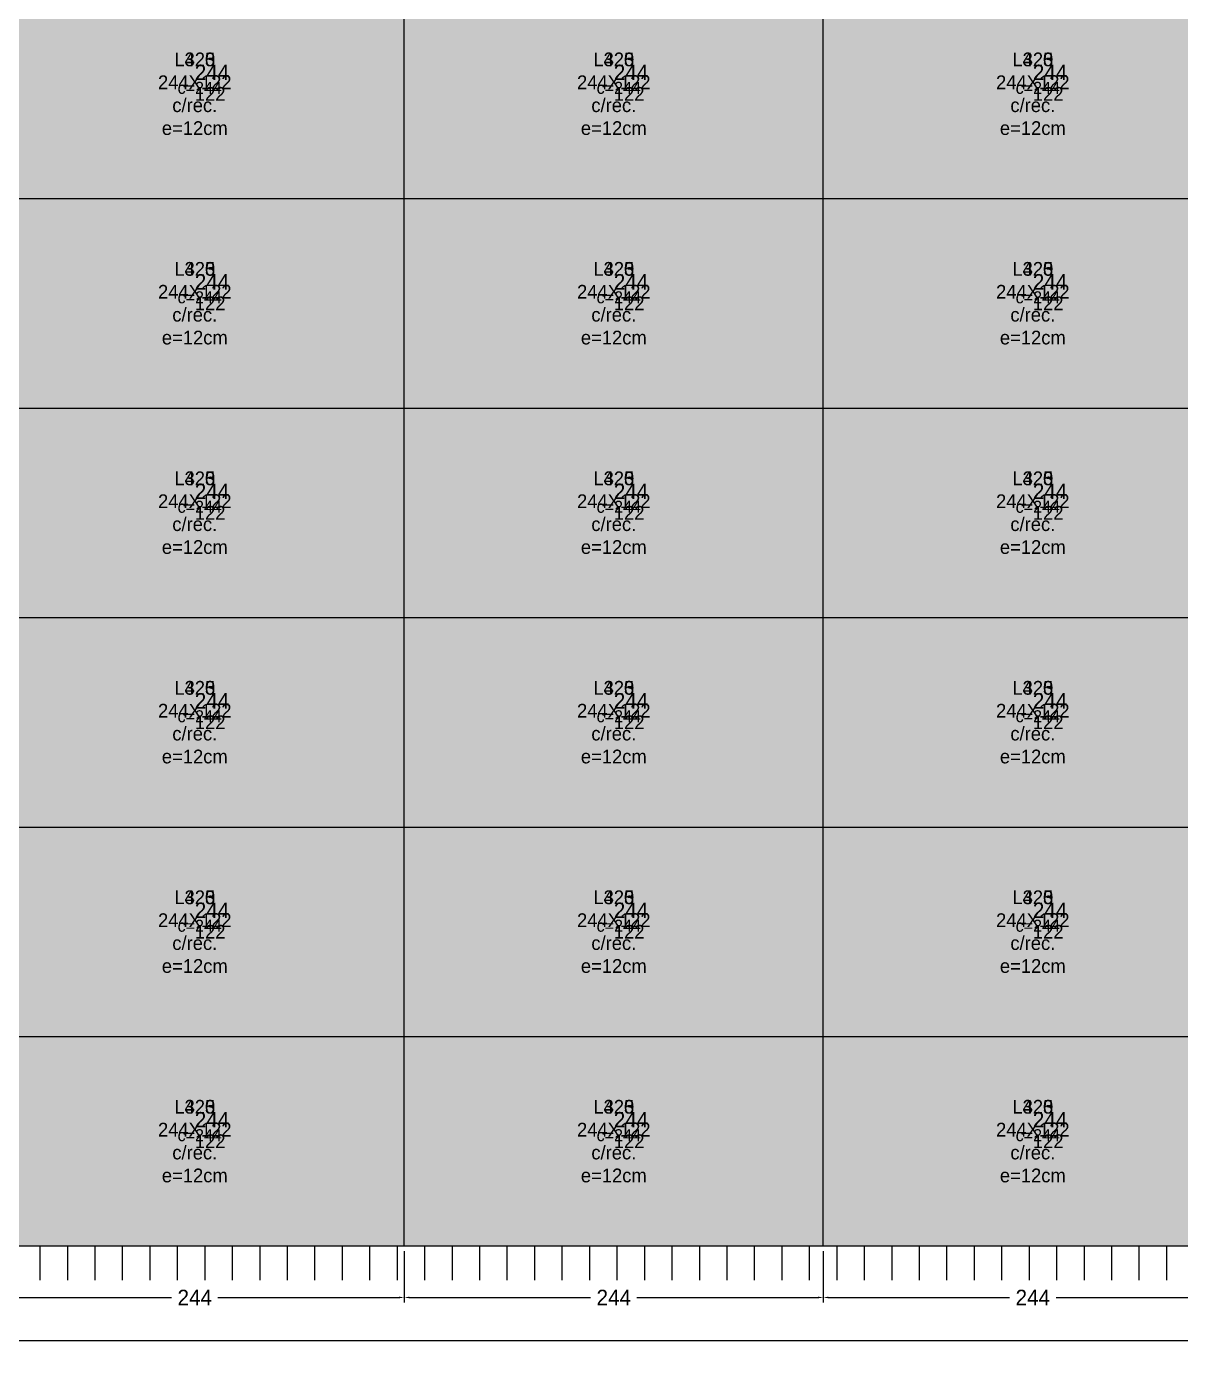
# Model space of a CAD drawing. Extents: x -13000 to 6245, y -61 to 2973.
# Drawn here: x 4904 to 5576, y -61 to 710 of the extents above; entities that cross this region are included whole.
import ezdxf

# ---------------------------------------------------------------- set-up
doc = ezdxf.new("R2010")
doc.units = 0
for name, color, linetype in [('3', 3, 'Continuous'), ('4', 4, 'Continuous'), ('9', 9, 'Continuous'), ('AUX00', 7, 'Continuous'), ('Hachura', 251, 'Continuous'), ('Painéis', 200, 'Continuous')]:
    doc.layers.add(name, color=color, linetype=linetype)
doc.dimstyles.new('COTA PAINEL-50', dxfattribs={"dimtxt": 9, "dimasz": 3, "dimexe": 3, "dimexo": 3, "dimgap": 3, "dimtad": 1, "dimdec": 1, "dimcen": 2.5, "dimclrd": 4, "dimclre": 4, "dimclrt": 240, "dimazin": 3, "dimtfac": 1, "dimtmove": 0, "dimatfit": 3})

# ---------------------------------------------------------------- blocks, each defined once
blk = doc.blocks.new('_CLOSEDFILLED')
at = {"color": 0, "linetype": 'BYBLOCK'}
blk.add_solid([(-1, 0.16), (0, 0), (-1, -0.16)], dxfattribs=at)
blk = doc.blocks.new('*D539')
at = {"color": 4}
for p, q in [((4880, -3), (4880, -33)), ((5124, -3), (5124, -33)), ((4883, -30), (4988.5, -30)), ((5015.5, -30), (5121, -30))]:
    blk.add_line(p, q, dxfattribs=at)
at = {"layer": 'Defpoints'}
for p in [(4880, 0), (5124, 0), (4880, -30)]:
    blk.add_point(p, dxfattribs=at)
at = {"layer": 'Painéis', "color": 4, "xscale": 3, "yscale": 3, "rotation": 180}
blk.add_blockref('_CLOSEDFILLED', (4880, -30), dxfattribs=at)
at = {"layer": 'Painéis', "color": 4, "xscale": 3, "yscale": 3}
blk.add_blockref('_CLOSEDFILLED', (5124, -30), dxfattribs=at)
at = {"layer": 'Painéis', "color": 240, "insert": (5002, -30), "char_height": 9, "attachment_point": 5}
blk.add_mtext('244', dxfattribs=at)
blk = doc.blocks.new('*D540')
at = {"color": 4}
for p, q in [((5124, -3), (5124, -33)), ((5368, -3), (5368, -33)), ((5127, -30), (5232.5, -30)), ((5259.5, -30), (5365, -30))]:
    blk.add_line(p, q, dxfattribs=at)
at = {"layer": 'Defpoints'}
for p in [(5124, 0), (5368, 0), (5124, -30)]:
    blk.add_point(p, dxfattribs=at)
at = {"layer": 'Painéis', "color": 4, "xscale": 3, "yscale": 3, "rotation": 180}
blk.add_blockref('_CLOSEDFILLED', (5124, -30), dxfattribs=at)
at = {"layer": 'Painéis', "color": 4, "xscale": 3, "yscale": 3}
blk.add_blockref('_CLOSEDFILLED', (5368, -30), dxfattribs=at)
at = {"layer": 'Painéis', "color": 240, "insert": (5246, -30), "char_height": 9, "attachment_point": 5}
blk.add_mtext('244', dxfattribs=at)
blk = doc.blocks.new('*D541')
at = {"color": 4}
for p, q in [((5368, -3), (5368, -33)), ((5612, -3), (5612, -33)), ((5371, -30), (5476.5, -30)), ((5503.5, -30), (5609, -30))]:
    blk.add_line(p, q, dxfattribs=at)
at = {"layer": 'Defpoints'}
for p in [(5368, 0), (5612, 0), (5368, -30)]:
    blk.add_point(p, dxfattribs=at)
at = {"layer": 'Painéis', "color": 4, "xscale": 3, "yscale": 3, "rotation": 180}
blk.add_blockref('_CLOSEDFILLED', (5368, -30), dxfattribs=at)
at = {"layer": 'Painéis', "color": 4, "xscale": 3, "yscale": 3}
blk.add_blockref('_CLOSEDFILLED', (5612, -30), dxfattribs=at)
at = {"layer": 'Painéis', "color": 240, "insert": (5490, -30), "char_height": 9, "attachment_point": 5}
blk.add_mtext('244', dxfattribs=at)
blk = doc.blocks.new('*D544')
at = {"color": 4}
for p, q in [((0, -3), (0, -58)), ((5984.2, -3), (5984.2, -58)), ((3, -55), (2974.1, -55)), ((3010.1, -55), (5981.2, -55))]:
    blk.add_line(p, q, dxfattribs=at)
at = {"layer": 'Defpoints'}
for p in [(0, 0), (5984.2, 0), (0, -55)]:
    blk.add_point(p, dxfattribs=at)
at = {"layer": 'Painéis', "color": 4, "xscale": 3, "yscale": 3, "rotation": 180}
blk.add_blockref('_CLOSEDFILLED', (0, -55), dxfattribs=at)
at = {"layer": 'Painéis', "color": 4, "xscale": 3, "yscale": 3}
blk.add_blockref('_CLOSEDFILLED', (5984.2, -55), dxfattribs=at)
at = {"layer": 'Painéis', "color": 240, "insert": (2992.1, -55), "char_height": 9, "attachment_point": 5}
blk.add_mtext('5984', dxfattribs=at)
blk = doc.blocks.new('*D595')
at = {"color": 4}
for p, q in [((4880, -3), (4880, -33)), ((5124, -3), (5124, -33)), ((4883, -30), (4988.5, -30)), ((5015.5, -30), (5121, -30))]:
    blk.add_line(p, q, dxfattribs=at)
at = {"layer": 'Defpoints'}
for p in [(4880, 0), (5124, 0), (4880, -30)]:
    blk.add_point(p, dxfattribs=at)
at = {"layer": 'Painéis', "color": 4, "xscale": 3, "yscale": 3, "rotation": 180}
blk.add_blockref('_CLOSEDFILLED', (4880, -30), dxfattribs=at)
at = {"layer": 'Painéis', "color": 4, "xscale": 3, "yscale": 3}
blk.add_blockref('_CLOSEDFILLED', (5124, -30), dxfattribs=at)
at = {"layer": 'Painéis', "color": 240, "insert": (5002, -30), "char_height": 9, "attachment_point": 5}
blk.add_mtext('244', dxfattribs=at)
blk = doc.blocks.new('*D596')
at = {"color": 4}
for p, q in [((5124, -3), (5124, -33)), ((5368, -3), (5368, -33)), ((5127, -30), (5232.5, -30)), ((5259.5, -30), (5365, -30))]:
    blk.add_line(p, q, dxfattribs=at)
at = {"layer": 'Defpoints'}
for p in [(5124, 0), (5368, 0), (5124, -30)]:
    blk.add_point(p, dxfattribs=at)
at = {"layer": 'Painéis', "color": 4, "xscale": 3, "yscale": 3, "rotation": 180}
blk.add_blockref('_CLOSEDFILLED', (5124, -30), dxfattribs=at)
at = {"layer": 'Painéis', "color": 4, "xscale": 3, "yscale": 3}
blk.add_blockref('_CLOSEDFILLED', (5368, -30), dxfattribs=at)
at = {"layer": 'Painéis', "color": 240, "insert": (5246, -30), "char_height": 9, "attachment_point": 5}
blk.add_mtext('244', dxfattribs=at)
blk = doc.blocks.new('*D597')
at = {"color": 4}
for p, q in [((5368, -3), (5368, -33)), ((5612, -3), (5612, -33)), ((5371, -30), (5476.5, -30)), ((5503.5, -30), (5609, -30))]:
    blk.add_line(p, q, dxfattribs=at)
at = {"layer": 'Defpoints'}
for p in [(5368, 0), (5612, 0), (5368, -30)]:
    blk.add_point(p, dxfattribs=at)
at = {"layer": 'Painéis', "color": 4, "xscale": 3, "yscale": 3, "rotation": 180}
blk.add_blockref('_CLOSEDFILLED', (5368, -30), dxfattribs=at)
at = {"layer": 'Painéis', "color": 4, "xscale": 3, "yscale": 3}
blk.add_blockref('_CLOSEDFILLED', (5612, -30), dxfattribs=at)
at = {"layer": 'Painéis', "color": 240, "insert": (5490, -30), "char_height": 9, "attachment_point": 5}
blk.add_mtext('244', dxfattribs=at)
blk = doc.blocks.new('*D601')
at = {"color": 4}
for p, q in [((0, -3), (0, -58)), ((6184.2, -3), (6184.2, -58)), ((3, -55), (3074.1, -55)), ((3110.1, -55), (6181.2, -55))]:
    blk.add_line(p, q, dxfattribs=at)
at = {"layer": 'Defpoints'}
for p in [(0, 0), (6184.2, 0), (0, -55)]:
    blk.add_point(p, dxfattribs=at)
at = {"layer": 'Painéis', "color": 4, "xscale": 3, "yscale": 3, "rotation": 180}
blk.add_blockref('_CLOSEDFILLED', (0, -55), dxfattribs=at)
at = {"layer": 'Painéis', "color": 4, "xscale": 3, "yscale": 3}
blk.add_blockref('_CLOSEDFILLED', (6184.2, -55), dxfattribs=at)
at = {"layer": 'Painéis', "color": 240, "insert": (3092.1, -55), "char_height": 9, "attachment_point": 5}
blk.add_mtext('6184', dxfattribs=at)
blk = doc.blocks.new('*D813')
at = {"color": 4}
for p, q in [((4880, -3), (4880, -33)), ((5124, -3), (5124, -33)), ((4883, -30), (4988.5, -30)), ((5015.5, -30), (5121, -30))]:
    blk.add_line(p, q, dxfattribs=at)
at = {"layer": 'Defpoints'}
for p in [(4880, 0), (5124, 0), (4880, -30)]:
    blk.add_point(p, dxfattribs=at)
at = {"layer": 'Painéis', "color": 4, "xscale": 3, "yscale": 3, "rotation": 180}
blk.add_blockref('_CLOSEDFILLED', (4880, -30), dxfattribs=at)
at = {"layer": 'Painéis', "color": 4, "xscale": 3, "yscale": 3}
blk.add_blockref('_CLOSEDFILLED', (5124, -30), dxfattribs=at)
at = {"layer": 'Painéis', "color": 240, "insert": (5002, -30), "char_height": 9, "attachment_point": 5}
blk.add_mtext('244', dxfattribs=at)
blk = doc.blocks.new('*D814')
at = {"color": 4}
for p, q in [((5124, -3), (5124, -33)), ((5368, -3), (5368, -33)), ((5127, -30), (5232.5, -30)), ((5259.5, -30), (5365, -30))]:
    blk.add_line(p, q, dxfattribs=at)
at = {"layer": 'Defpoints'}
for p in [(5124, 0), (5368, 0), (5124, -30)]:
    blk.add_point(p, dxfattribs=at)
at = {"layer": 'Painéis', "color": 4, "xscale": 3, "yscale": 3, "rotation": 180}
blk.add_blockref('_CLOSEDFILLED', (5124, -30), dxfattribs=at)
at = {"layer": 'Painéis', "color": 4, "xscale": 3, "yscale": 3}
blk.add_blockref('_CLOSEDFILLED', (5368, -30), dxfattribs=at)
at = {"layer": 'Painéis', "color": 240, "insert": (5246, -30), "char_height": 9, "attachment_point": 5}
blk.add_mtext('244', dxfattribs=at)
blk = doc.blocks.new('*D815')
at = {"color": 4}
for p, q in [((5368, -3), (5368, -33)), ((5612, -3), (5612, -33)), ((5371, -30), (5476.5, -30)), ((5503.5, -30), (5609, -30))]:
    blk.add_line(p, q, dxfattribs=at)
at = {"layer": 'Defpoints'}
for p in [(5368, 0), (5612, 0), (5368, -30)]:
    blk.add_point(p, dxfattribs=at)
at = {"layer": 'Painéis', "color": 4, "xscale": 3, "yscale": 3, "rotation": 180}
blk.add_blockref('_CLOSEDFILLED', (5368, -30), dxfattribs=at)
at = {"layer": 'Painéis', "color": 4, "xscale": 3, "yscale": 3}
blk.add_blockref('_CLOSEDFILLED', (5612, -30), dxfattribs=at)
at = {"layer": 'Painéis', "color": 240, "insert": (5490, -30), "char_height": 9, "attachment_point": 5}
blk.add_mtext('244', dxfattribs=at)
blk = doc.blocks.new('*D818')
at = {"color": 4}
for p, q in [((0, -3), (0, -58)), ((5984.2, -3), (5984.2, -58)), ((3, -55), (2974.1, -55)), ((3010.1, -55), (5981.2, -55))]:
    blk.add_line(p, q, dxfattribs=at)
at = {"layer": 'Defpoints'}
for p in [(0, 0), (5984.2, 0), (0, -55)]:
    blk.add_point(p, dxfattribs=at)
at = {"layer": 'Painéis', "color": 4, "xscale": 3, "yscale": 3, "rotation": 180}
blk.add_blockref('_CLOSEDFILLED', (0, -55), dxfattribs=at)
at = {"layer": 'Painéis', "color": 4, "xscale": 3, "yscale": 3}
blk.add_blockref('_CLOSEDFILLED', (5984.2, -55), dxfattribs=at)
at = {"layer": 'Painéis', "color": 240, "insert": (2992.1, -55), "char_height": 9, "attachment_point": 5}
blk.add_mtext('5984', dxfattribs=at)

msp = doc.modelspace()

# ---------------------------------------------------------------- hatches: boundary and pattern name
at = {"layer": 'Hachura'}
h = msp.add_hatch(color=7, dxfattribs=at)
h.dxf.hatch_style = 1
h.paths.add_polyline_path([(0, 0), (6184.2, 0), (6184.2, 2970), (0, 2970)])
h = msp.add_hatch(color=7, dxfattribs=at)
h.dxf.hatch_style = 1
h.paths.add_polyline_path([(0, 0), (5984.2, 0), (5984.2, 2870), (0, 2870)])
h = msp.add_hatch(color=7, dxfattribs=at)
h.dxf.hatch_style = 1
h.paths.add_polyline_path([(0, 0), (5984.2, 0), (5984.2, 2870), (0, 2870)])

# ---------------------------------------------------------------- linework, layer by layer
at = {"layer": '3'}
for q in [(5984.2, 0), (6184.2, 0), (5984.2, 0)]:
    msp.add_line((0, 0), q, dxfattribs=at)
at = {"layer": '3', "lineweight": 25}
for points in [[(0, 0), (6184.2, 0), (6184.2, 2970), (0, 2970)], [(0, 0), (5984.2, 0), (5984.2, 2870), (0, 2870)], [(0, 0), (5984.2, 0), (5984.2, 2870), (0, 2870)]]:
    msp.add_lwpolyline(points, close=True, dxfattribs=at)
at = {"layer": '3'}
for points in [[(5124, 0), (5124, 2970)], [(5368, 0), (5368, 2970)], [(5124, 0), (5124, 2870)], [(5124, 0), (5124, 2870)], [(5368, 0), (5368, 2870)], [(5368, 0), (5368, 2870)], [(0, 610), (5984.2, 610)], [(0, 610), (6184.2, 610)], [(0, 610), (5984.2, 610)], [(0, 488), (5984.2, 488)], [(0, 488), (6184.2, 488)], [(0, 488), (5984.2, 488)], [(0, 366), (5984.2, 366)], [(0, 366), (6184.2, 366)], [(0, 366), (5984.2, 366)], [(0, 244), (5984.2, 244)], [(0, 244), (6184.2, 244)], [(0, 244), (5984.2, 244)], [(0, 122), (5984.2, 122)], [(0, 122), (6184.2, 122)], [(0, 122), (5984.2, 122)]]:
    msp.add_lwpolyline(points, dxfattribs=at)
at = {"layer": '9'}
for p, q in [((4912, -20), (4912, 0)), ((4912, -20), (4912, 0)), ((4912, -20), (4912, 0)), ((4928, -20), (4928, 0)), ((4928, -20), (4928, 0)), ((4928, -20), (4928, 0)), ((4944, -20), (4944, 0)), ((4944, -20), (4944, 0)), ((4944, -20), (4944, 0)), ((4960, -20), (4960, 0)), ((4960, -20), (4960, 0)), ((4960, -20), (4960, 0)), ((4976, -20), (4976, 0)), ((4976, -20), (4976, 0)), ((4976, -20), (4976, 0)), ((4992, -20), (4992, 0)), ((4992, -20), (4992, 0)), ((4992, -20), (4992, 0)), ((5008, -20), (5008, 0)), ((5008, -20), (5008, 0)), ((5008, -20), (5008, 0)), ((5024, -20), (5024, 0)), ((5024, -20), (5024, 0)), ((5024, -20), (5024, 0)), ((5040, -20), (5040, 0)), ((5040, -20), (5040, 0)), ((5040, -20), (5040, 0)), ((5056, -20), (5056, 0)), ((5056, -20), (5056, 0)), ((5056, -20), (5056, 0)), ((5072, -20), (5072, 0)), ((5072, -20), (5072, 0)), ((5072, -20), (5072, 0)), ((5088, -20), (5088, 0)), ((5088, -20), (5088, 0)), ((5088, -20), (5088, 0)), ((5104, -20), (5104, 0)), ((5104, -20), (5104, 0)), ((5104, -20), (5104, 0)), ((5120, -20), (5120, 0)), ((5120, -20), (5120, 0)), ((5120, -20), (5120, 0)), ((5136, -20), (5136, 0)), ((5136, -20), (5136, 0)), ((5136, -20), (5136, 0)), ((5152, -20), (5152, 0)), ((5152, -20), (5152, 0)), ((5152, -20), (5152, 0)), ((5168, -20), (5168, 0)), ((5168, -20), (5168, 0)), ((5168, -20), (5168, 0)), ((5184, -20), (5184, 0)), ((5184, -20), (5184, 0)), ((5184, -20), (5184, 0)), ((5200, -20), (5200, 0)), ((5200, -20), (5200, 0)), ((5200, -20), (5200, 0)), ((5216, -20), (5216, 0)), ((5216, -20), (5216, 0)), ((5216, -20), (5216, 0)), ((5232, -20), (5232, 0)), ((5232, -20), (5232, 0)), ((5232, -20), (5232, 0)), ((5248, -20), (5248, 0)), ((5248, -20), (5248, 0)), ((5248, -20), (5248, 0)), ((5264, -20), (5264, 0)), ((5264, -20), (5264, 0)), ((5264, -20), (5264, 0)), ((5280, -20), (5280, 0)), ((5280, -20), (5280, 0)), ((5280, -20), (5280, 0)), ((5296, -20), (5296, 0)), ((5296, -20), (5296, 0)), ((5296, -20), (5296, 0)), ((5312, -20), (5312, 0)), ((5312, -20), (5312, 0)), ((5312, -20), (5312, 0)), ((5328, -20), (5328, 0)), ((5328, -20), (5328, 0)), ((5328, -20), (5328, 0)), ((5344, -20), (5344, 0)), ((5344, -20), (5344, 0)), ((5344, -20), (5344, 0)), ((5360, -20), (5360, 0)), ((5360, -20), (5360, 0)), ((5360, -20), (5360, 0)), ((5376, -20), (5376, 0)), ((5376, -20), (5376, 0)), ((5376, -20), (5376, 0)), ((5392, -20), (5392, 0)), ((5392, -20), (5392, 0)), ((5392, -20), (5392, 0)), ((5408, -20), (5408, 0)), ((5408, -20), (5408, 0)), ((5408, -20), (5408, 0)), ((5424, -20), (5424, 0)), ((5424, -20), (5424, 0)), ((5424, -20), (5424, 0)), ((5440, -20), (5440, 0)), ((5440, -20), (5440, 0)), ((5440, -20), (5440, 0)), ((5456, -20), (5456, 0)), ((5456, -20), (5456, 0)), ((5456, -20), (5456, 0)), ((5472, -20), (5472, 0)), ((5472, -20), (5472, 0)), ((5472, -20), (5472, 0)), ((5488, -20), (5488, 0)), ((5488, -20), (5488, 0)), ((5488, -20), (5488, 0)), ((5504, -20), (5504, 0)), ((5504, -20), (5504, 0)), ((5504, -20), (5504, 0)), ((5520, -20), (5520, 0)), ((5520, -20), (5520, 0)), ((5520, -20), (5520, 0)), ((5536, -20), (5536, 0)), ((5536, -20), (5536, 0)), ((5536, -20), (5536, 0)), ((5552, -20), (5552, 0)), ((5552, -20), (5552, 0)), ((5552, -20), (5552, 0)), ((5568, -20), (5568, 0)), ((5568, -20), (5568, 0)), ((5568, -20), (5568, 0))]:
    msp.add_line(p, q, dxfattribs=at)
at = {"layer": 'Painéis', "lineweight": 18}
for p, q in [((5124, 0), (5124, 2970)), ((5368, 0), (5368, 2970)), ((5124, 0), (5124, 2870)), ((5124, 0), (5124, 2870)), ((5368, 0), (5368, 2870)), ((5368, 0), (5368, 2870)), ((0, 610), (5984.2, 610)), ((0, 610), (6184.2, 610)), ((0, 610), (5984.2, 610)), ((0, 488), (5984.2, 488)), ((0, 488), (6184.2, 488)), ((0, 488), (5984.2, 488)), ((0, 366), (5984.2, 366)), ((0, 366), (6184.2, 366)), ((0, 366), (5984.2, 366)), ((0, 244), (5984.2, 244)), ((0, 244), (6184.2, 244)), ((0, 244), (5984.2, 244)), ((0, 122), (5984.2, 122)), ((0, 122), (6184.2, 122)), ((0, 122), (5984.2, 122))]:
    msp.add_line(p, q, dxfattribs=at)

# ---------------------------------------------------------------- texts
at = {"layer": '3'}
for p in [(4992, 671), (4992, 671), (4992, 671), (5236, 671), (5236, 671), (5236, 671), (5480, 671), (5480, 671), (5480, 671), (4992, 549), (4992, 549), (4992, 549), (5236, 549), (5236, 549), (5236, 549), (5480, 549), (5480, 549), (5480, 549), (4992, 427), (4992, 427), (4992, 427), (5236, 427), (5236, 427), (5236, 427), (5480, 427), (5480, 427), (5480, 427), (4992, 305), (4992, 305), (4992, 305), (5236, 305), (5236, 305), (5236, 305), (5480, 305), (5480, 305), (5480, 305), (4992, 183), (4992, 183), (4992, 183), (5236, 183), (5236, 183), (5236, 183), (5480, 183), (5480, 183), (5480, 183), (4992, 61), (4992, 61), (4992, 61), (5236, 61), (5236, 61), (5236, 61), (5480, 61), (5480, 61), (5480, 61)]:
    msp.add_text('c=244', height=7, dxfattribs=at).set_placement(p)
at = {"layer": '4'}
for s, height, p in [('244', 9, (5002, 679)), ('244', 9, (5002, 679)), ('244', 9, (5002, 679)), ('244', 9, (5246, 679)), ('244', 9, (5246, 679)), ('244', 9, (5246, 679)), ('244', 9, (5490, 679)), ('244', 9, (5490, 679)), ('244', 9, (5490, 679)), ('122', 8, (5002, 667)), ('122', 8, (5002, 667)), ('122', 8, (5002, 667)), ('122', 8, (5246, 667)), ('122', 8, (5246, 667)), ('122', 8, (5246, 667)), ('122', 8, (5490, 667)), ('122', 8, (5490, 667)), ('122', 8, (5490, 667)), ('244', 9, (5002, 557)), ('244', 9, (5002, 557)), ('244', 9, (5002, 557)), ('244', 9, (5246, 557)), ('244', 9, (5246, 557)), ('244', 9, (5246, 557)), ('244', 9, (5490, 557)), ('244', 9, (5490, 557)), ('244', 9, (5490, 557)), ('122', 8, (5002, 545)), ('122', 8, (5002, 545)), ('122', 8, (5002, 545)), ('122', 8, (5246, 545)), ('122', 8, (5246, 545)), ('122', 8, (5246, 545)), ('122', 8, (5490, 545)), ('122', 8, (5490, 545)), ('122', 8, (5490, 545)), ('244', 9, (5002, 435)), ('244', 9, (5002, 435)), ('244', 9, (5002, 435)), ('244', 9, (5246, 435)), ('244', 9, (5246, 435)), ('244', 9, (5246, 435)), ('244', 9, (5490, 435)), ('244', 9, (5490, 435)), ('244', 9, (5490, 435)), ('122', 8, (5002, 423)), ('122', 8, (5002, 423)), ('122', 8, (5002, 423)), ('122', 8, (5246, 423)), ('122', 8, (5246, 423)), ('122', 8, (5246, 423)), ('122', 8, (5490, 423)), ('122', 8, (5490, 423)), ('122', 8, (5490, 423)), ('244', 9, (5002, 313)), ('244', 9, (5002, 313)), ('244', 9, (5002, 313)), ('244', 9, (5246, 313)), ('244', 9, (5246, 313)), ('244', 9, (5246, 313)), ('244', 9, (5490, 313)), ('244', 9, (5490, 313)), ('244', 9, (5490, 313)), ('122', 8, (5002, 301)), ('122', 8, (5002, 301)), ('122', 8, (5002, 301)), ('122', 8, (5246, 301)), ('122', 8, (5246, 301)), ('122', 8, (5246, 301)), ('122', 8, (5490, 301)), ('122', 8, (5490, 301)), ('122', 8, (5490, 301)), ('244', 9, (5002, 191)), ('244', 9, (5002, 191)), ('244', 9, (5002, 191)), ('244', 9, (5246, 191)), ('244', 9, (5246, 191)), ('244', 9, (5246, 191)), ('244', 9, (5490, 191)), ('244', 9, (5490, 191)), ('244', 9, (5490, 191)), ('122', 8, (5002, 179)), ('122', 8, (5002, 179)), ('122', 8, (5002, 179)), ('122', 8, (5246, 179)), ('122', 8, (5246, 179)), ('122', 8, (5246, 179)), ('122', 8, (5490, 179)), ('122', 8, (5490, 179)), ('122', 8, (5490, 179)), ('244', 9, (5002, 69)), ('244', 9, (5002, 69)), ('244', 9, (5002, 69)), ('244', 9, (5246, 69)), ('244', 9, (5246, 69)), ('244', 9, (5246, 69)), ('244', 9, (5490, 69)), ('244', 9, (5490, 69)), ('244', 9, (5490, 69)), ('122', 8, (5002, 57)), ('122', 8, (5002, 57)), ('122', 8, (5002, 57)), ('122', 8, (5246, 57)), ('122', 8, (5246, 57)), ('122', 8, (5246, 57)), ('122', 8, (5490, 57)), ('122', 8, (5490, 57)), ('122', 8, (5490, 57))]:
    msp.add_text(s, height=height, dxfattribs=at).set_placement(p)
at = {"layer": 'AUX00', "char_height": 8, "attachment_point": 5}
for s, insert in [('\\pxqc;L323^J244X122^Jc/rec.^Je=12cm', (5002, 671)), ('\\pxqc;L325^J244X122^Jc/rec.^Je=12cm', (5002, 671)), ('\\pxqc;L420^J244X122^Jc/rec.^Je=12cm', (5002, 671)), ('\\pxqc;L323^J244X122^Jc/rec.^Je=12cm', (5246, 671)), ('\\pxqc;L325^J244X122^Jc/rec.^Je=12cm', (5246, 671)), ('\\pxqc;L420^J244X122^Jc/rec.^Je=12cm', (5246, 671)), ('\\pxqc;L323^J244X122^Jc/rec.^Je=12cm', (5490, 671)), ('\\pxqc;L325^J244X122^Jc/rec.^Je=12cm', (5490, 671)), ('\\pxqc;L420^J244X122^Jc/rec.^Je=12cm', (5490, 671)), ('\\pxqc;L323^J244X122^Jc/rec.^Je=12cm', (5002, 549)), ('\\pxqc;L325^J244X122^Jc/rec.^Je=12cm', (5002, 549)), ('\\pxqc;L420^J244X122^Jc/rec.^Je=12cm', (5002, 549)), ('\\pxqc;L323^J244X122^Jc/rec.^Je=12cm', (5246, 549)), ('\\pxqc;L325^J244X122^Jc/rec.^Je=12cm', (5246, 549)), ('\\pxqc;L420^J244X122^Jc/rec.^Je=12cm', (5246, 549)), ('\\pxqc;L323^J244X122^Jc/rec.^Je=12cm', (5490, 549)), ('\\pxqc;L325^J244X122^Jc/rec.^Je=12cm', (5490, 549)), ('\\pxqc;L420^J244X122^Jc/rec.^Je=12cm', (5490, 549)), ('\\pxqc;L323^J244X122^Jc/rec.^Je=12cm', (5002, 427)), ('\\pxqc;L325^J244X122^Jc/rec.^Je=12cm', (5002, 427)), ('\\pxqc;L420^J244X122^Jc/rec.^Je=12cm', (5002, 427)), ('\\pxqc;L323^J244X122^Jc/rec.^Je=12cm', (5246, 427)), ('\\pxqc;L325^J244X122^Jc/rec.^Je=12cm', (5246, 427)), ('\\pxqc;L420^J244X122^Jc/rec.^Je=12cm', (5246, 427)), ('\\pxqc;L323^J244X122^Jc/rec.^Je=12cm', (5490, 427)), ('\\pxqc;L325^J244X122^Jc/rec.^Je=12cm', (5490, 427)), ('\\pxqc;L420^J244X122^Jc/rec.^Je=12cm', (5490, 427)), ('\\pxqc;L323^J244X122^Jc/rec.^Je=12cm', (5002, 305)), ('\\pxqc;L325^J244X122^Jc/rec.^Je=12cm', (5002, 305)), ('\\pxqc;L420^J244X122^Jc/rec.^Je=12cm', (5002, 305)), ('\\pxqc;L323^J244X122^Jc/rec.^Je=12cm', (5246, 305)), ('\\pxqc;L325^J244X122^Jc/rec.^Je=12cm', (5246, 305)), ('\\pxqc;L420^J244X122^Jc/rec.^Je=12cm', (5246, 305)), ('\\pxqc;L323^J244X122^Jc/rec.^Je=12cm', (5490, 305)), ('\\pxqc;L325^J244X122^Jc/rec.^Je=12cm', (5490, 305)), ('\\pxqc;L420^J244X122^Jc/rec.^Je=12cm', (5490, 305)), ('\\pxqc;L323^J244X122^Jc/rec.^Je=12cm', (5002, 183)), ('\\pxqc;L325^J244X122^Jc/rec.^Je=12cm', (5002, 183)), ('\\pxqc;L420^J244X122^Jc/rec.^Je=12cm', (5002, 183)), ('\\pxqc;L323^J244X122^Jc/rec.^Je=12cm', (5246, 183)), ('\\pxqc;L325^J244X122^Jc/rec.^Je=12cm', (5246, 183)), ('\\pxqc;L420^J244X122^Jc/rec.^Je=12cm', (5246, 183)), ('\\pxqc;L323^J244X122^Jc/rec.^Je=12cm', (5490, 183)), ('\\pxqc;L325^J244X122^Jc/rec.^Je=12cm', (5490, 183)), ('\\pxqc;L420^J244X122^Jc/rec.^Je=12cm', (5490, 183)), ('\\pxqc;L323^J244X122^Jc/rec.^Je=12cm', (5002, 61)), ('\\pxqc;L325^J244X122^Jc/rec.^Je=12cm', (5002, 61)), ('\\pxqc;L420^J244X122^Jc/rec.^Je=12cm', (5002, 61)), ('\\pxqc;L323^J244X122^Jc/rec.^Je=12cm', (5246, 61)), ('\\pxqc;L325^J244X122^Jc/rec.^Je=12cm', (5246, 61)), ('\\pxqc;L420^J244X122^Jc/rec.^Je=12cm', (5246, 61)), ('\\pxqc;L323^J244X122^Jc/rec.^Je=12cm', (5490, 61)), ('\\pxqc;L325^J244X122^Jc/rec.^Je=12cm', (5490, 61)), ('\\pxqc;L420^J244X122^Jc/rec.^Je=12cm', (5490, 61))]:
    msp.add_mtext(s, dxfattribs=dict(at, insert=insert))

# ---------------------------------------------------------------- dimensions: what is measured, and where the dimension line sits
at = {"layer": 'Painéis'}
for base, p1, p2, picture, middle in [((0, -55), (0, 0), (5984.2, 0), '*D544', (2992.1, -55)), ((0, -55), (0, 0), (6184.2, 0), '*D601', (3092.1, -55)), ((0, -55), (0, 0), (5984.2, 0), '*D818', (2992.1, -55)), ((4880, -30), (4880, 0), (5124, 0), '*D539', (5002, -30)), ((4880, -30), (4880, 0), (5124, 0), '*D595', (5002, -30)), ((4880, -30), (4880, 0), (5124, 0), '*D813', (5002, -30)), ((5124, -30), (5124, 0), (5368, 0), '*D540', (5246, -30)), ((5124, -30), (5124, 0), (5368, 0), '*D596', (5246, -30)), ((5124, -30), (5124, 0), (5368, 0), '*D814', (5246, -30)), ((5368, -30), (5368, 0), (5612, 0), '*D541', (5490, -30)), ((5368, -30), (5368, 0), (5612, 0), '*D597', (5490, -30)), ((5368, -30), (5368, 0), (5612, 0), '*D815', (5490, -30))]:
    dim = msp.add_linear_dim(base=base, p1=p1, p2=p2, dimstyle='COTA PAINEL-50', dxfattribs=at)
    dim.commit()
    dim.dimension.update_dxf_attribs({"geometry": picture, "text_midpoint": middle})

doc.saveas('drawing.dxf')
